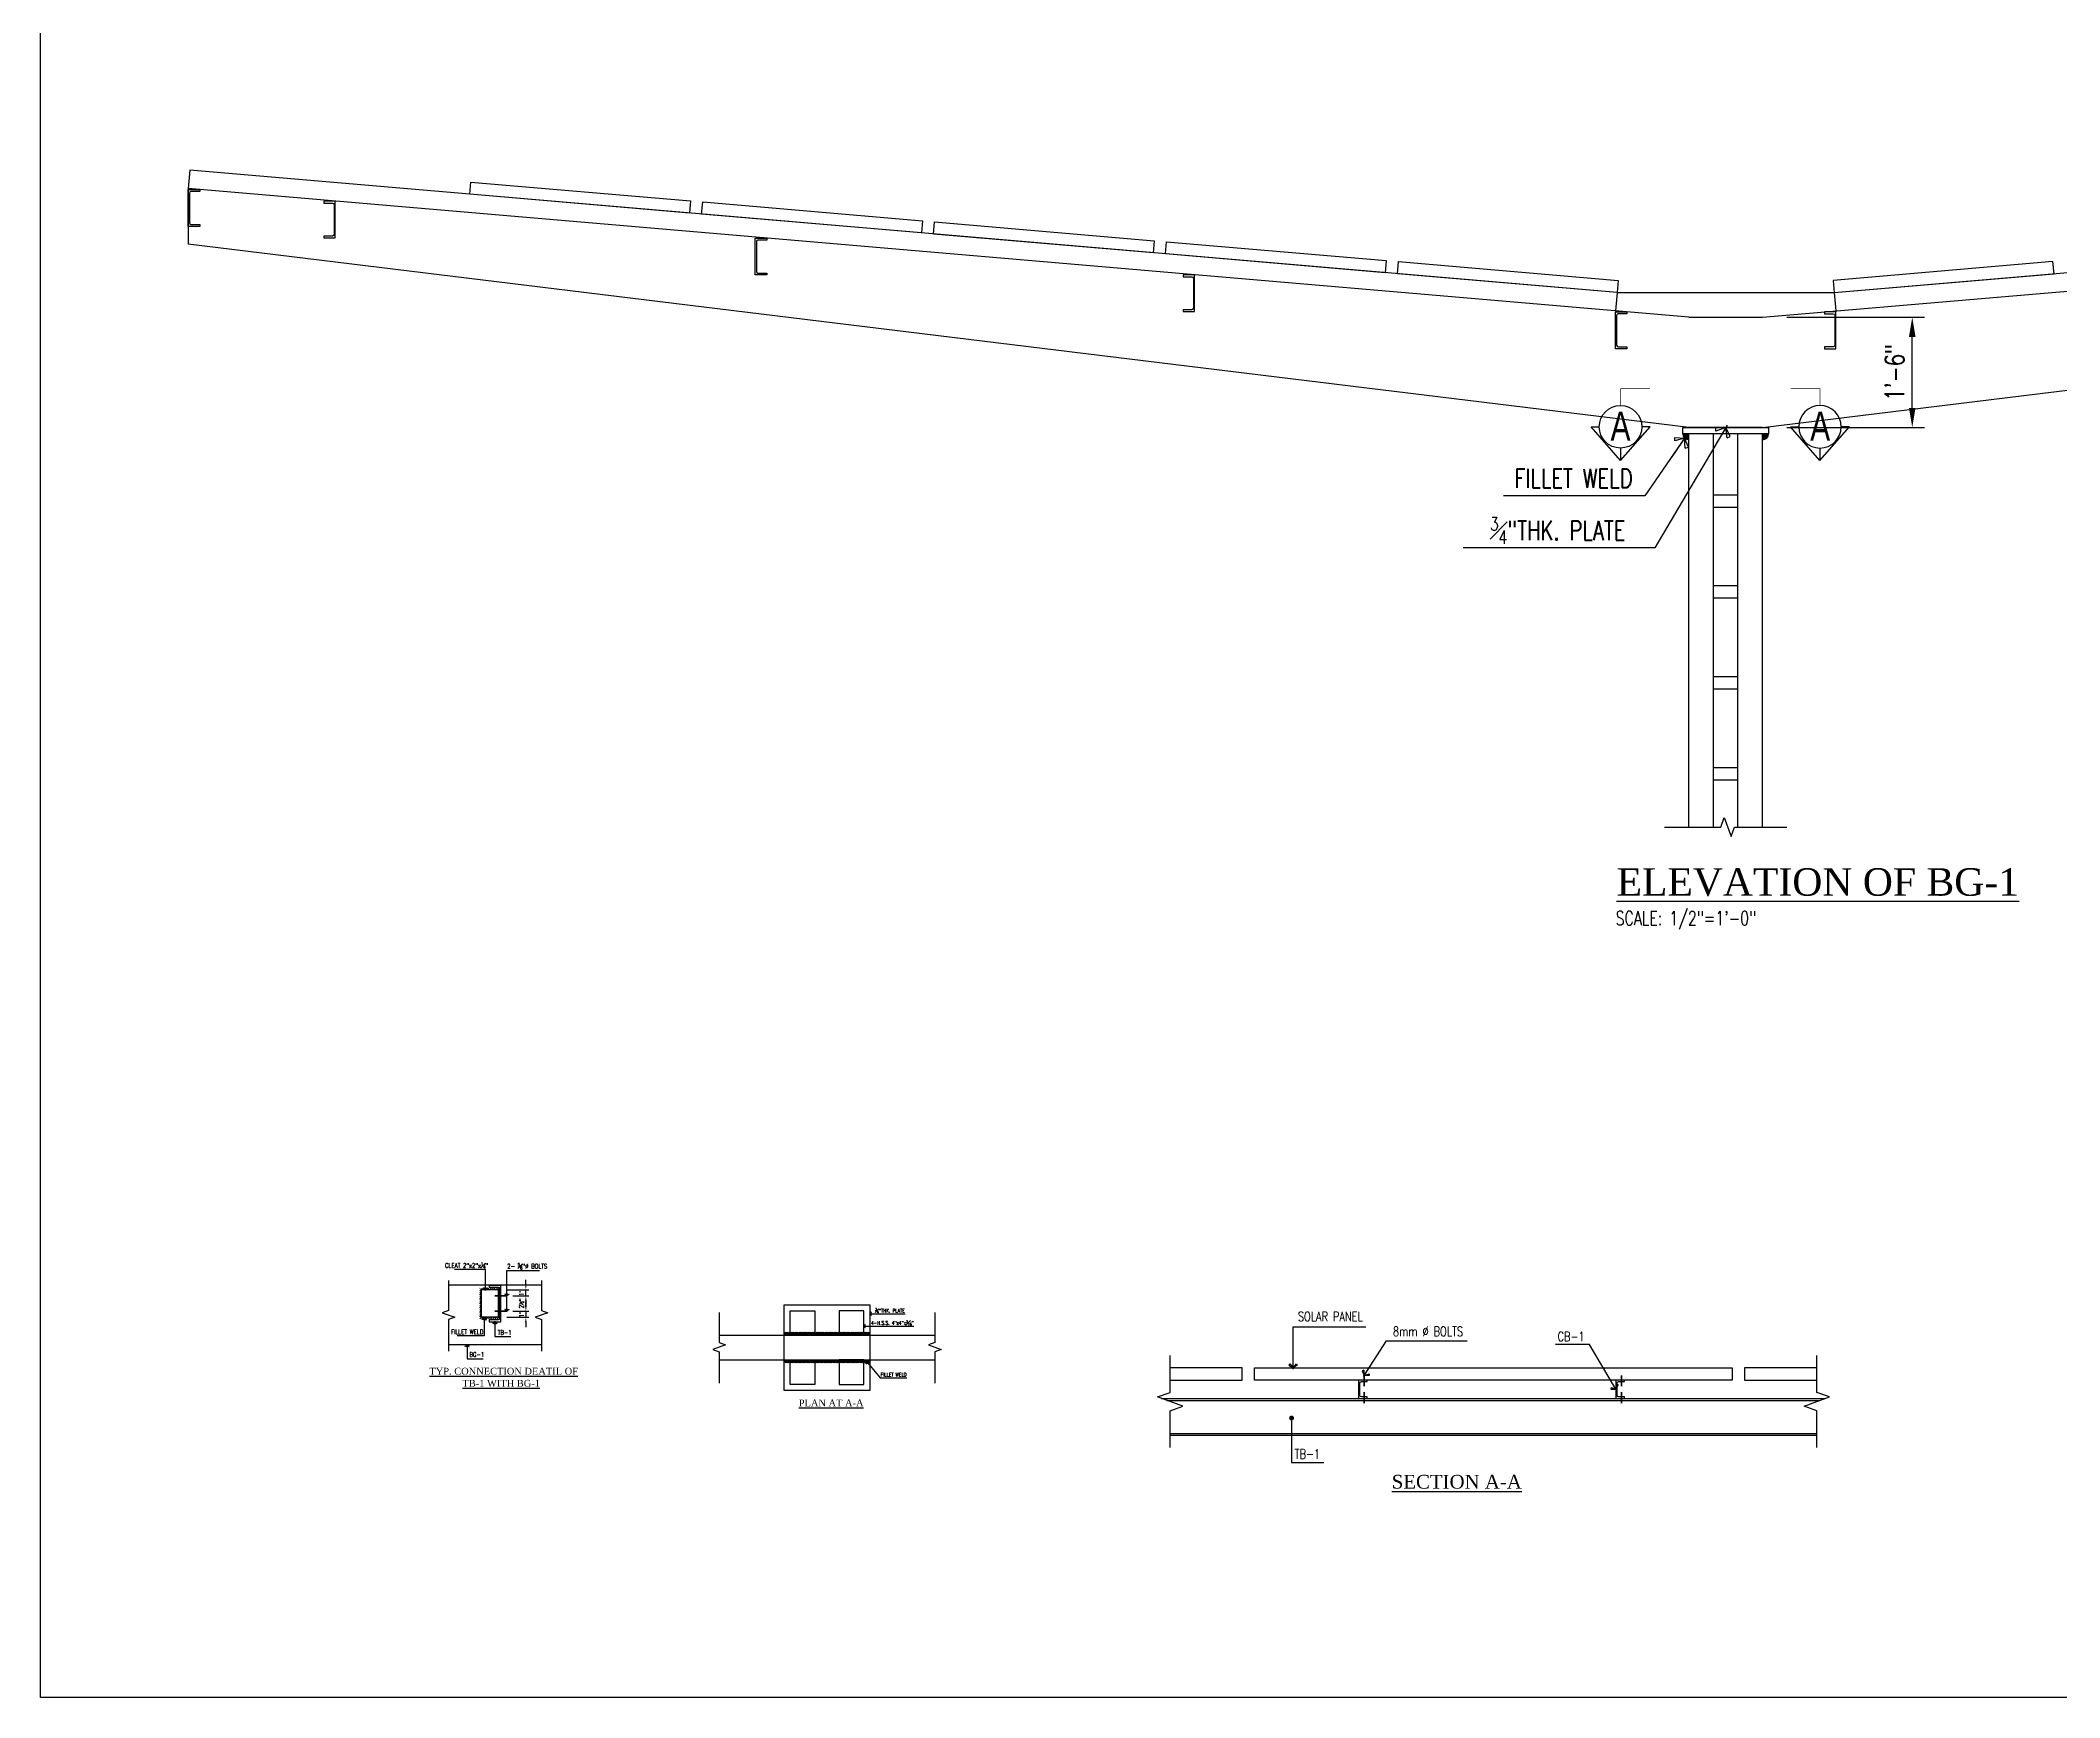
# Model space of a CAD drawing. Header units: inches. Extents: x 1300 to 5626, y -2919 to -1492.
# Drawn here: x 4140.8 to 4470.4, y -2919.2 to -2648.7 of the extents above; entities that cross this region are included whole.
import ezdxf
from ezdxf.enums import TextEntityAlignment as Align

# ---------------------------------------------------------------- set-up
doc = ezdxf.new("R2010")
doc.units = ezdxf.units.IN
doc.header["$LTSCALE"] = 10
doc.header["$MEASUREMENT"] = 0
doc.linetypes.add('GRIDS$0$CENTER', pattern=[2, 1.25, -0.25, 0.25, -0.25])
doc.linetypes.add('HIDDEN', pattern=[9.524999999999995, 6.349999999999998, -3.174999999999998])
for name, color, linetype in [('A-TYP-DIM', 1, 'Continuous'), ('A-TYP-H-TEXT', 2, 'Continuous'), ('A-TYP-SEC-MARK', 5, 'Continuous'), ('BEAM', 2, 'Continuous'), ('dim', 1, 'Continuous'), ('FOOTING', 3, 'Continuous'), ('NEW COL HATCH', 8, 'Continuous'), ('PRO', 2, 'Continuous'), ('S-Column', 4, 'Continuous'), ('SCHEDULE', 15, 'Continuous'), ('SECTION', 3, 'GRIDS$0$CENTER'), ('SOLAR PANAL NO', 40, 'Continuous'), ('SOLAR PANEL SEC', 3, 'Continuous')]:
    doc.layers.add(name, color=color, linetype=linetype)
doc.layers.add('main plan$0$$AUDIT_BAD_LAYER2', color=252, linetype='Continuous', lineweight=15)
doc.styles.add('HADINGS', font='times.ttf')
doc.styles.add('rizwan', font='romans.shx', dxfattribs={"width": 0.75})
doc.styles.add('ROMANS', font='tahoma.ttf')
doc.styles.add('SEC-MARK', font='swisscl.ttf')
doc.dimstyles.new('STYLE-64', dxfattribs={"dimscale": 0, "dimtxt": 0.09375, "dimasz": 0.125, "dimexe": 0.0625, "dimexo": 0.0625, "dimgap": 0.03125, "dimtad": 1, "dimlfac": -1, "dimzin": 3, "dimdsep": 46, "dimlunit": 4, "dimtxsty": 'ROMANS', "dimcen": 0.125, "dimdle": 4, "dimclrd": 1, "dimclre": 1, "dimclrt": 2, "dimadec": 0, "dimazin": 0, "dimtfac": 0.5, "dimtix": 1, "dimtmove": 2, "dimatfit": 3, "dimldrblk": 'ARC', "dimfxl": 0, "dimfrac": 1, "dimtolj": 1, "dimtzin": 3, "dimarcsym": 0})
pattern_1 = [(45, (-2543.174377, 4597.89526), (-0.08838834764831845, 0.08838834764831845), [])]

# ---------------------------------------------------------------- blocks, each defined once
blk = doc.blocks.new('*D363')
at = {"layer": 'A-TYP-DIM', "color": 1, "lineweight": -2, "ltscale": 1.5, "transparency": 16777216}
for p, q in [((4425.926674954719, -2693.92049256461), (4448.377374324323, -2693.92049256461)), ((4446.377374324323, -2708.72049256461), (4446.377374324323, -2697.12049256461)), ((4425.926674954719, -2711.92049256461), (4448.377374324323, -2711.92049256461))]:
    blk.add_line(p, q, dxfattribs=at)
at = {"layer": 'A-TYP-DIM', "color": 1, "ltscale": 1.5, "transparency": 16777216}
for points in [[(4445.844040990989, -2697.12049256461), (4446.910707657657, -2697.12049256461), (4446.377374324323, -2693.92049256461)], [(4445.844040990989, -2708.72049256461), (4446.910707657657, -2708.72049256461), (4446.377374324323, -2711.92049256461)]]:
    blk.add_solid(points, dxfattribs=at)
at = {"layer": 'Defpoints', "color": 0, "ltscale": 1.5, "transparency": 16777216}
for p in [(4421.926674954719, -2693.92049256461), (4446.377374324323, -2693.92049256461), (4421.926674954719, -2711.92049256461)]:
    blk.add_point(p, dxfattribs=at)
at = {"layer": 'A-TYP-DIM', "color": 2, "ltscale": 1.5, "transparency": 16777216, "insert": (4443.517255276702, -2702.920492564611), "char_height": 3.125, "attachment_point": 5, "rotation": 90, "style": 'rizwan'}
blk.add_mtext('\\A1;1\'-6"', dxfattribs=at)
blk = doc.blocks.new('ARC')
at = {"layer": 'dim', "color": 0, "linetype": 'ByBlock', "ltscale": 1.5}
for p, q in [((0.144271140317187, 0), (-1.163447038687991, 0)), ((-0.4159354145804173, -0.3214979113727168), (0, 0))]:
    blk.add_line(p, q, dxfattribs=at)
at = {"layer": 'dim', "color": 0, "ltscale": 1.5}
for p, q in [((-0.4071066967644584, 0.3362428692109347), (-0.2619979075761876, 0.4336988371062774)), ((0, 0), (-0.4071066967644584, 0.3362428692109347)), ((-0.275373367671591, -0.4251675090562231), (0, 0)), ((-0.2619979075761876, 0.4336988371062774), (0, 0)), ((-0.4159354145804173, -0.3214979113727168), (-0.275373367671591, -0.4251675090562231))]:
    blk.add_line(p, q, dxfattribs=at)
blk = doc.blocks.new('*D367')
at = {"layer": 'A-TYP-DIM', "color": 1, "lineweight": -2, "ltscale": 1.5, "transparency": 16777216}
for p, q in [((4217.938682218649, -2853.629407689), (4220.544436025883, -2853.629407689)), ((4220.044436025883, -2854.429407689), (4220.044436025883, -2855.329407689001)), ((4217.938682218649, -2856.129407689001), (4220.544436025883, -2856.129407689001))]:
    blk.add_line(p, q, dxfattribs=at)
at = {"layer": 'A-TYP-DIM', "color": 1, "ltscale": 1.5, "transparency": 16777216}
for points in [[(4219.91110269255, -2854.429407689), (4220.177769359217, -2854.429407689), (4220.044436025883, -2853.629407689)], [(4219.91110269255, -2855.329407689001), (4220.177769359217, -2855.329407689001), (4220.044436025883, -2856.129407689001)]]:
    blk.add_solid(points, dxfattribs=at)
at = {"layer": 'Defpoints', "color": 0, "ltscale": 1.5, "transparency": 16777216}
for p in [(4216.938682218649, -2853.629407689), (4216.938682218649, -2856.129407689001), (4220.044436025883, -2856.129407689001)]:
    blk.add_point(p, dxfattribs=at)
at = {"layer": 'A-TYP-DIM', "color": 2, "ltscale": 1.5, "transparency": 16777216, "insert": (4219.32940626398, -2854.879407689), "char_height": 0.78125, "attachment_point": 5, "rotation": 90, "style": 'rizwan'}
blk.add_mtext('\\A1;2{\\H0.500000x;\\S1#2;}"', dxfattribs=at)
blk = doc.blocks.new('*D368')
at = {"layer": 'A-TYP-DIM', "color": 1, "lineweight": -2, "ltscale": 1.5, "transparency": 16777216}
for p, q in [((4220.044436025883, -2851.829407689), (4220.044436025883, -2851.029407689)), ((4216.945291344466, -2852.629407689), (4220.544436025883, -2852.629407689)), ((4217.938682218649, -2853.629407689), (4220.544436025883, -2853.629407689)), ((4220.044436025883, -2853.629407689), (4220.044436025883, -2852.629407689)), ((4220.044436025883, -2854.429407689), (4220.044436025883, -2855.229407689))]:
    blk.add_line(p, q, dxfattribs=at)
at = {"layer": 'A-TYP-DIM', "color": 1, "ltscale": 1.5, "transparency": 16777216}
for points in [[(4219.91110269255, -2851.829407689), (4220.177769359217, -2851.829407689), (4220.044436025883, -2852.629407689)], [(4219.91110269255, -2854.429407689), (4220.177769359217, -2854.429407689), (4220.044436025883, -2853.629407689)]]:
    blk.add_solid(points, dxfattribs=at)
at = {"layer": 'Defpoints', "color": 0, "ltscale": 1.5, "transparency": 16777216}
for p in [(4215.945291344466, -2852.629407689), (4216.938682218649, -2853.629407689), (4220.044436025883, -2852.629407689)]:
    blk.add_point(p, dxfattribs=at)
at = {"layer": 'A-TYP-DIM', "color": 2, "ltscale": 1.5, "transparency": 16777216, "insert": (4219.32940626398, -2853.129407688999), "char_height": 0.78125, "attachment_point": 5, "rotation": 90, "style": 'rizwan'}
blk.add_mtext('\\A1;1"', dxfattribs=at)
blk = doc.blocks.new('*D369')
at = {"layer": 'A-TYP-DIM', "color": 1, "lineweight": -2, "ltscale": 1.5, "transparency": 16777216}
for p, q in [((4220.044436025883, -2855.329407689002), (4220.044436025883, -2854.529407689002)), ((4216.945291344466, -2857.129407689002), (4220.544436025883, -2857.129407689002)), ((4217.938682218649, -2856.129407689002), (4220.544436025883, -2856.129407689002)), ((4220.044436025883, -2856.129407689002), (4220.044436025883, -2857.129407689002)), ((4220.044436025883, -2857.929407689002), (4220.044436025883, -2858.729407689002))]:
    blk.add_line(p, q, dxfattribs=at)
at = {"layer": 'A-TYP-DIM', "color": 1, "ltscale": 1.5, "transparency": 16777216}
for points in [[(4219.91110269255, -2855.329407689002), (4220.177769359217, -2855.329407689002), (4220.044436025883, -2856.129407689002)], [(4219.91110269255, -2857.929407689002), (4220.177769359217, -2857.929407689002), (4220.044436025883, -2857.129407689002)]]:
    blk.add_solid(points, dxfattribs=at)
at = {"layer": 'Defpoints', "color": 0, "ltscale": 1.5, "transparency": 16777216}
for p in [(4215.945291344466, -2857.129407689002), (4216.938682218649, -2856.129407689002), (4220.044436025883, -2857.129407689002)]:
    blk.add_point(p, dxfattribs=at)
at = {"layer": 'A-TYP-DIM', "color": 2, "ltscale": 1.5, "transparency": 16777216, "insert": (4219.32940626398, -2856.629407689001), "char_height": 0.78125, "attachment_point": 5, "rotation": 90, "style": 'rizwan'}
blk.add_mtext('\\A1;1"', dxfattribs=at)
blk = doc.blocks.new('SEC-MARK')
at = {"layer": 'A-TYP-SEC-MARK', "color": 2, "linetype": 'Continuous'}
for p, q in [((-5.684341886080801e-14, 0.488062407545641), (-0.2009765618657298, 0.2589608457687405)), ((-5.684341886080801e-14, 0.488062407545641), (0.2009765618656729, 0.2589608457687405)), ((-5.684341886080801e-14, 0.4036874078119297), (-5.684341886080801e-14, 0.488062407545641)), ((-0.2009765618657298, 0.2589608457687405), (-0.1447265620432177, 0.2589608457687405)), ((0.2009765618656729, 0.2589608457687405), (0.1447265620431608, 0.2589608457687405))]:
    blk.add_line(p, q, dxfattribs=at)
at = {"layer": 'A-TYP-SEC-MARK', "color": 2, "linetype": 'Continuous', "const_width": 0.004999999999999999}
blk.add_lwpolyline([(0, 0.1142342837255228), (0, 0), (-0.200236326519132, 0)], dxfattribs=at)
at = {"layer": 'A-TYP-SEC-MARK', "color": 2, "linetype": 'Continuous'}
blk.add_circle((-5.684341886080801e-14, 0.2589608457687405), 0.1447265620432106, dxfattribs=at)
at = {"layer": 'A-TYP-SEC-MARK', "color": 2, "linetype": 'Continuous', "style": 'SEC-MARK'}
blk.add_attdef('A', text='', height=0.19921875, dxfattribs=at).set_placement((0.001300966574717677, 0.2578738502053), align=Align.MIDDLE_CENTER)

msp = doc.modelspace()

# ---------------------------------------------------------------- hatches: boundary and pattern name
at = {"layer": 'NEW COL HATCH'}
h = msp.add_hatch(dxfattribs=at)
h.set_pattern_fill('ANSI31', color=1)
h.set_pattern_definition(pattern_1)
h.paths.add_polyline_path([(4409.926674954716, -2712.920492564609), (4408.926674954716, -2712.920492564609, 0.4142135623730992), (4409.926674954716, -2713.920492564609)])
h = msp.add_hatch(dxfattribs=at)
h.set_pattern_fill('ANSI31', color=1)
h.set_pattern_definition(pattern_1)
h.paths.add_polyline_path([(4421.926674954718, -2712.920492564609), (4422.926674954718, -2712.920492564609, -0.4142135623730992), (4421.926674954718, -2713.920492564609)])
h = msp.add_hatch(dxfattribs=at)
h.set_pattern_fill('ANSI31', color=1, scale=2)
h.set_pattern_definition([(45, (-2536.099920929672, 4580.312488724464), (-0.1767766952966369, 0.1767766952966369), [])])
h.paths.add_polyline_path([(4215.757791344466, -2852.379407689), (4212.507791344466, -2852.379407689001), (4212.507791344466, -2857.379407689001), (4215.757791344466, -2857.379407689001), (4215.757791344466, -2857.129407689001), (4212.757791344466, -2857.129407689001), (4212.757791344466, -2852.629407689001), (4215.757791344466, -2852.629407689)])
h = msp.add_hatch(dxfattribs=at)
h.set_pattern_fill('ANSI31', color=1)
h.set_pattern_definition(pattern_1)
h.paths.add_polyline_path([(4263.217187697605, -2860.074054397583), (4262.217187697605, -2860.074054397583), (4262.217187697605, -2859.574054397583), (4263.217187697605, -2859.574054397583)])
h.paths.add_polyline_path([(4267.217187697605, -2860.074054397583), (4263.217187697605, -2860.074054397583), (4263.217187697605, -2859.574054397583), (4267.217187697605, -2859.574054397583)])
h.paths.add_polyline_path([(4271.217187697605, -2860.074054397583), (4267.217187697605, -2860.074054397583), (4267.217187697605, -2859.574054397583), (4271.217187697605, -2859.574054397583)])
h.paths.add_polyline_path([(4275.217187697605, -2860.074054397583), (4271.217187697605, -2860.074054397583), (4271.217187697605, -2859.574054397583), (4275.217187697605, -2859.574054397583)])
h.paths.add_polyline_path([(4276.217187697605, -2860.074054397583), (4275.217187697605, -2860.074054397583), (4275.217187697605, -2859.574054397583), (4276.217187697605, -2859.574054397583)])
h = msp.add_hatch(dxfattribs=at)
h.set_pattern_fill('ANSI31', color=1)
h.set_pattern_definition(pattern_1)
h.paths.add_polyline_path([(4263.217187697605, -2864.074054397583), (4262.217187697605, -2864.074054397583), (4262.217187697605, -2864.574054397583), (4263.217187697605, -2864.574054397583)])
h.paths.add_polyline_path([(4267.217187697605, -2864.074054397583), (4263.217187697605, -2864.074054397583), (4263.217187697605, -2864.574054397583), (4267.217187697605, -2864.574054397583)])
h.paths.add_polyline_path([(4271.217187697605, -2864.074054397583), (4267.217187697605, -2864.074054397583), (4267.217187697605, -2864.574054397583), (4271.217187697605, -2864.574054397583)])
h.paths.add_polyline_path([(4275.217187697605, -2864.074054397583), (4271.217187697605, -2864.074054397583), (4271.217187697605, -2864.574054397583), (4275.217187697605, -2864.574054397583)])
h.paths.add_polyline_path([(4276.217187697605, -2864.074054397583), (4275.217187697605, -2864.074054397583), (4275.217187697605, -2864.574054397583), (4276.217187697605, -2864.574054397583)])

# ---------------------------------------------------------------- linework, layer by layer
at = {"layer": 'BEAM', "ltscale": 3}
for p, q in [((4165.182878380034, -2669.9314526176), (4164.926674955994, -2672.920492564725)), ((4398.196173555965, -2689.904020775531), (4165.182878380034, -2669.9314526176)), ((4433.657176353468, -2689.904020775531), (4666.6704715294, -2669.9314526176)), ((4398.196173555963, -2689.904020775543), (4397.939970131925, -2692.893060722655)), ((4398.196173555963, -2689.904020775543), (4433.657176353469, -2689.904020775531)), ((4433.65717635347, -2689.904020775543), (4433.913379777508, -2692.893060722655))]:
    msp.add_line(p, q, dxfattribs=at)
at = {"layer": 'BEAM', "color": 6, "ltscale": 3}
for p, q in [((4409.926674954717, -2693.92049256461), (4164.926674955994, -2672.920492564725)), ((4164.926674955994, -2672.920492564725), (4164.926674955994, -2681.994906277202)), ((4421.926674954717, -2693.920492564609), (4666.92667495344, -2672.920492564725)), ((4409.926674954717, -2711.920492564609), (4164.926674955994, -2681.994906277202)), ((4421.926674954717, -2711.920492564609), (4666.92667495344, -2681.994906277202)), ((4409.926674954717, -2693.92049256461), (4421.926674954717, -2693.920492564609))]:
    msp.add_line(p, q, dxfattribs=at)
at = {"layer": 'BEAM', "ltscale": 3}
msp.add_lwpolyline([(4408.926674954716, -2711.920492564609), (4422.926674954717, -2711.920492564609), (4422.926674954717, -2712.920492564609), (4408.926674954716, -2712.920492564609)], close=True, dxfattribs=at)
at = {"layer": 'BEAM', "color": 6, "ltscale": 3}
msp.add_lwpolyline([(4421.926674954721, -2711.920492564609), (4409.926674954717, -2711.920492564609)], dxfattribs=at)
at = {"layer": 'BEAM', "color": 4, "ltscale": 3}
for points in [[(4262.217187697605, -2855.074054397583), (4276.217187697605, -2855.074054397583), (4276.217187697605, -2869.074054397583), (4262.217187697605, -2869.074054397583)], [(4417.003956532615, -2867.384692011944), (4339.003956532615, -2867.384692011944), (4339.003956532615, -2865.384692011944), (4417.003956532615, -2865.384692011944)]]:
    msp.add_lwpolyline(points, close=True, dxfattribs=at)
at = {"layer": 'BEAM', "color": 6, "linetype": 'HIDDEN', "ltscale": 3}
for points in [[(4263.217187697605, -2856.074054397583), (4267.217187697605, -2856.074054397583), (4267.217187697605, -2860.074054397583), (4263.217187697605, -2860.074054397583)], [(4275.217187697605, -2856.074054397583), (4271.217187697605, -2856.074054397583), (4271.217187697605, -2860.074054397583), (4275.217187697605, -2860.074054397583)], [(4263.217187697605, -2864.074054397583), (4267.217187697605, -2864.074054397583), (4267.217187697605, -2868.074054397583), (4263.217187697605, -2868.074054397583)], [(4275.217187697605, -2864.074054397583), (4271.217187697605, -2864.074054397583), (4271.217187697605, -2868.074054397583), (4275.217187697605, -2868.074054397583)]]:
    msp.add_lwpolyline(points, close=True, dxfattribs=at)
at = {"layer": 'BEAM', "color": 4, "ltscale": 3}
for points in [[(4325.217082455833, -2867.384692011944), (4337.003956532615, -2867.384692011944), (4337.003956532615, -2865.384692011944), (4325.217082455833, -2865.384692011944)], [(4430.790830609397, -2865.384692011944), (4419.003956532615, -2865.384692011944), (4419.003956532615, -2867.384692011944), (4430.790830609397, -2867.384692011944)]]:
    msp.add_lwpolyline(points, dxfattribs=at)
at = {"layer": 'FOOTING'}
for p, q in [((4409.926674954717, -2777.133774542421), (4409.926674954716, -2712.920492564609)), ((4413.926674954717, -2777.133774542421), (4413.926674954716, -2712.920492564609)), ((4417.926674954717, -2777.133774542421), (4417.926674954717, -2712.920492564609)), ((4421.926674954717, -2777.133774542421), (4421.926674954716, -2712.920492564609)), ((4323.843343746104, -2870.384692011944), (4432.164569319127, -2870.384692011944)), ((4324.701930439683, -2870.697192011944), (4431.305982625548, -2870.697192011944)), ((4325.217082455833, -2876.072192011943), (4430.790830609396, -2876.072192011943)), ((4325.217082455833, -2876.384692011944), (4430.790830609396, -2876.384692011944))]:
    msp.add_line(p, q, dxfattribs=at)
at = {"layer": 'main plan$0$$AUDIT_BAD_LAYER2', "color": 1, "const_width": 0.25}
for points in [[(4214.936030166383, -2853.629407689), (4216.938682218649, -2853.629407689)], [(4214.936030166383, -2856.129407689001), (4216.938682218649, -2856.129407689001)]]:
    msp.add_lwpolyline(points, dxfattribs=at)
at = {"layer": 'NEW COL HATCH'}
for p, q in [((4212.757791344466, -2852.629407689), (4212.757791344466, -2857.129407689001)), ((4215.757791344466, -2852.629407689), (4212.757791344466, -2852.629407689)), ((4214.070291344466, -2851.879407689001), (4215.945291344466, -2851.879407689001)), ((4215.507791344466, -2852.629407689), (4215.507791344467, -2857.129407689001)), ((4215.757791344466, -2857.129407689001), (4212.757791344466, -2857.129407689001))]:
    msp.add_line(p, q, dxfattribs=at)
at = {"layer": 'NEW COL HATCH', "const_width": 0.25}
for points in [[(4356.910206532615, -2868.378279479712), (4356.910206532615, -2866.608773246965)], [(4398.910206532615, -2868.378279479712), (4398.910206532615, -2866.608773246965)], [(4356.910206532615, -2869.322545609847), (4356.910206532615, -2871.160610776923)], [(4398.910206532615, -2869.322545609847), (4398.910206532615, -2871.160610776923)]]:
    msp.add_lwpolyline(points, dxfattribs=at)
at = {"layer": 'NEW COL HATCH', "color": 1}
for centre, start, end in [((4409.926674954716, -2712.920492564609), 180, 270), ((4421.926674954718, -2712.920492564609), 270, 7.016709298534877e-15)]:
    msp.add_arc(centre, 1, start, end, dxfattribs=at)
at = {"layer": 'PRO'}
for p, q in [((4413.926674954717, -2722.887049554116), (4417.926674954717, -2722.887049554116)), ((4413.926674954717, -2724.887049554116), (4417.926674954717, -2724.887049554116)), ((4413.926674954717, -2737.721036809784), (4417.926674954717, -2737.721036809784)), ((4413.926674954717, -2739.721036809784), (4417.926674954717, -2739.721036809784)), ((4413.926674954717, -2752.555024065452), (4417.926674954717, -2752.555024065452)), ((4413.926674954717, -2754.555024065452), (4417.926674954717, -2754.555024065452)), ((4413.926674954717, -2767.38901132112), (4417.926674954717, -2767.38901132112)), ((4413.926674954717, -2769.38901132112), (4417.926674954717, -2769.38901132112))]:
    msp.add_line(p, q, dxfattribs=at)
at = {"layer": 'S-Column', "ltscale": 0.5}
for p, q in [((4222.613322327492, -2851.879407689001), (4207.402260361438, -2851.879407689001)), ((4222.613322327492, -2861.634890900406), (4207.402260361438, -2861.634890900406))]:
    msp.add_line(p, q, dxfattribs=at)
for points in [[(4166.801674955994, -2679.08120685044), (4164.926674955994, -2679.08120685044), (4164.926674955994, -2673.08120685044), (4166.801674955994, -2673.08120685044), (4166.801674955994, -2673.39370685044), (4165.364174955994, -2673.39370685044, 0.414213562373095), (4165.114174955994, -2673.64370685044), (4165.114174955994, -2678.51870685044, 0.414213562373095), (4165.364174955994, -2678.76870685044), (4166.801674955994, -2678.76870685044), (4166.801674955994, -2679.08120685044)], [(4187.051674955994, -2680.977635421867), (4188.926674955994, -2680.977635421867), (4188.926674955994, -2674.977635421867), (4187.051674955994, -2674.977635421867), (4187.051674955994, -2675.290135421867), (4188.489174955994, -2675.290135421867, -0.414213562373095), (4188.739174955994, -2675.540135421867), (4188.739174955994, -2680.415135421867, -0.414213562373095), (4188.489174955994, -2680.665135421867), (4187.051674955994, -2680.665135421867), (4187.051674955994, -2680.977635421867)], [(4259.381339974938, -2687.016606709204), (4257.506339974938, -2687.016606709204), (4257.506339974938, -2681.016606709204), (4259.381339974938, -2681.016606709204), (4259.381339974938, -2681.329106709204), (4257.943839974938, -2681.329106709204, 0.414213562373095), (4257.693839974938, -2681.579106709204), (4257.693839974938, -2686.454106709204, 0.414213562373095), (4257.943839974938, -2686.704106709204), (4259.381339974938, -2686.704106709204), (4259.381339974938, -2687.016606709204)], [(4327.341507465454, -2693.002478208389), (4329.216507465454, -2693.002478208389), (4329.216507465455, -2687.002478208389), (4327.341507465455, -2687.002478208389), (4327.341507465455, -2687.314978208389), (4328.779007465455, -2687.314978208389, -0.414213562373095), (4329.029007465455, -2687.564978208389), (4329.029007465454, -2692.439978208389, -0.414213562373095), (4328.779007465454, -2692.689978208389), (4327.341507465454, -2692.689978208389), (4327.341507465454, -2693.002478208389)], [(4399.801674953644, -2699.048171135946), (4397.926674953644, -2699.048171135946), (4397.926674953644, -2693.048171135946), (4399.801674953644, -2693.048171135946), (4399.801674953644, -2693.360671135946), (4398.364174953644, -2693.360671135946, 0.414213562373095), (4398.114174953644, -2693.610671135946), (4398.114174953644, -2698.485671135946, 0.414213562373095), (4398.364174953644, -2698.735671135946), (4399.801674953644, -2698.735671135946), (4399.801674953644, -2699.048171135946)], [(4432.05167495579, -2699.048171135946), (4433.92667495579, -2699.048171135946), (4433.92667495579, -2693.048171135946), (4432.05167495579, -2693.048171135946), (4432.05167495579, -2693.360671135946), (4433.48917495579, -2693.360671135946, -0.414213562373095), (4433.73917495579, -2693.610671135946), (4433.73917495579, -2698.485671135946, -0.414213562373095), (4433.48917495579, -2698.735671135946), (4432.05167495579, -2698.735671135946), (4432.05167495579, -2699.048171135946)], [(4214.070291344466, -2857.879407689001), (4215.945291344466, -2857.879407689001), (4215.945291344466, -2851.879407689001), (4214.070291344466, -2851.879407689001), (4214.070291344466, -2852.191907689001), (4215.507791344466, -2852.191907689001, -0.414213562373095), (4215.757791344466, -2852.441907689001), (4215.757791344466, -2857.316907689001, -0.414213562373095), (4215.507791344466, -2857.566907689001), (4214.070291344466, -2857.566907689001), (4214.070291344466, -2857.879407689001)], [(4357.378956532615, -2867.384692011944), (4356.003956532615, -2867.384692011944), (4356.003956532615, -2870.384692011944), (4357.378956532615, -2870.384692011944), (4357.378956532615, -2870.134692011944), (4356.441456532615, -2870.134692011944, -0.414213562373095), (4356.191456532615, -2869.884692011944), (4356.191456532615, -2867.884692011944, -0.414213562373095), (4356.441456532615, -2867.634692011944), (4357.378956532615, -2867.634692011944), (4357.378956532615, -2867.384692011944)], [(4399.378956532615, -2867.384692011944), (4398.003956532615, -2867.384692011944), (4398.003956532615, -2870.384692011944), (4399.378956532615, -2870.384692011944), (4399.378956532615, -2870.134692011944), (4398.441456532615, -2870.134692011944, -0.414213562373095), (4398.191456532615, -2869.884692011944), (4398.191456532615, -2867.884692011944, -0.414213562373095), (4398.441456532615, -2867.634692011944), (4399.378956532615, -2867.634692011944), (4399.378956532615, -2867.384692011944)]]:
    msp.add_lwpolyline(points, format="xyb", dxfattribs=at)
at = {"layer": 'SCHEDULE', "color": 1, "linetype": 'Continuous'}
for points in [[(4405.926674954622, -2777.133774542421), (4415.129867492949, -2777.133774542421), (4415.692367492949, -2775.588318493978), (4416.817367492949, -2778.679230590864), (4417.379867492949, -2777.133774542421), (4425.926674954622, -2777.133774542421)], [(4207.402260361439, -2851.10483973394), (4207.402260361439, -2856.007149294704), (4206.371956329144, -2856.382149294704), (4208.432564393735, -2857.132149294704), (4207.402260361439, -2857.507149294704), (4207.402260361439, -2862.634550821621)], [(4222.613322327492, -2851.10483973394), (4222.613322327492, -2856.007149294704), (4223.643626359787, -2856.382149294704), (4221.583018295197, -2857.132149294704), (4222.613322327492, -2857.507149294704), (4222.613322327492, -2862.634550821621)], [(4251.6118473546, -2856.341447974834), (4251.6118473546, -2861.243757535597), (4252.642151386895, -2861.618757535597), (4250.581543322305, -2862.368757535597), (4251.6118473546, -2862.743757535597), (4251.6118473546, -2867.871159062515)], [(4286.82252804061, -2856.341447974834), (4286.82252804061, -2861.243757535597), (4285.792224008315, -2861.618757535597), (4287.852832072906, -2862.368757535597), (4286.82252804061, -2862.743757535597), (4286.82252804061, -2867.871159062515)], [(4325.217082455833, -2878.384692011944), (4325.217082455833, -2872.384692011944), (4327.277690520425, -2871.634692011945), (4323.156474391244, -2870.134692011945), (4325.217082455833, -2869.384692011944), (4325.217082455833, -2863.384692011944)], [(4430.790830609397, -2878.384692011944), (4430.790830609397, -2872.384692011944), (4428.730222544806, -2871.634692011945), (4432.851438673986, -2870.134692011945), (4430.790830609397, -2869.384692011944), (4430.790830609397, -2863.384692011944)]]:
    msp.add_lwpolyline(points, dxfattribs=at)
at = {"layer": 'SECTION', "color": 2, "linetype": 'Continuous'}
for p, q in [((4251.6118473546, -2860.074054397583), (4286.82252804061, -2860.074054397583)), ((4251.6118473546, -2864.074054397583), (4286.82252804061, -2864.074054397583))]:
    msp.add_line(p, q, dxfattribs=at)
at = {"layer": 'SOLAR PANAL NO'}
msp.add_lwpolyline([(4140.791727867384, -2378.267690767233), (4678.422228094946, -2378.267690767233), (4678.422228094946, -2919.200994089988), (4140.791727867384, -2919.200994089988)], close=True, dxfattribs=at)
at = {"layer": 'SOLAR PANEL SEC'}
for points in [[(4211.053181818124, -2671.863192912296), (4246.921661183627, -2674.937634000769), (4246.751482901618, -2676.923047290882), (4210.883003536115, -2673.848606202409)], [(4248.914354481711, -2675.108436283462), (4284.782833847214, -2678.182877371935), (4284.612655565204, -2680.168290662048), (4248.744176199702, -2677.093849573575)], [(4286.775527145299, -2678.353679654628), (4322.6440065108, -2681.4281207431), (4322.473828228791, -2683.413534033214), (4286.605348863288, -2680.339092944741)], [(4324.636699808885, -2681.598923025794), (4360.505179174386, -2684.673364114266), (4360.335000892377, -2686.65877740438), (4324.466521526874, -2683.584336315907)], [(4362.497872472471, -2684.844166396957), (4398.366351837973, -2687.91860748543), (4398.196173555963, -2689.904020775543), (4362.327694190461, -2686.82957968707)], [(4469.355477436962, -2684.844166396957), (4433.486998071461, -2687.91860748543), (4433.65717635347, -2689.904020775543), (4469.525655718972, -2686.82957968707)]]:
    msp.add_lwpolyline(points, close=True, dxfattribs=at)

# ---------------------------------------------------------------- block references
at = {"layer": 'A-TYP-SEC-MARK'}
ref = msp.add_blockref('SEC-MARK', (4398.758117173556, -2705.574745263581), dxfattribs=dict(at, xscale=24.00000049272554, yscale=24.00000049272554, zscale=24.00000049272554, rotation=180))
ref.add_attrib('A', 'A', dxfattribs={"color": 2, "height": 4.781250098160166, "style": 'SEC-MARK'}).set_placement((4398.758117173558, -2711.691654393039), align=Align.MIDDLE_CENTER)
ref = msp.add_blockref('SEC-MARK', (4431.317923552831, -2705.574745263581), dxfattribs=dict(at, xscale=-24.00000049272554, yscale=24.00000049272554, zscale=24.00000049272554, rotation=180))
ref.add_attrib('A', 'A', dxfattribs={"color": 2, "height": 4.781250098160166, "style": 'SEC-MARK'}).set_placement((4431.349146751267, -2711.691654393039), align=Align.MIDDLE_CENTER)

# ---------------------------------------------------------------- texts
at = {"layer": 'A-TYP-DIM', "color": 2, "ltscale": 1.5, "attachment_point": 5, "style": 'rizwan'}
for s, insert, char_height in [('\\A1;FILLET WELD', (4391.075140662008, -2720.206270216924), 3.125), ('\\A1;{\\H0.7x;\\S3#4;}"THK. PLATE', (4388.502267432345, -2728.713815127028), 3.125), ('\\A1;CLEAT 2"x2"x{\\H0.7x;\\S1#4;}"', (4210.38586139308, -2848.675943300175), 0.732421875), ('\\A1;2- {\\H0.7x;\\S5#8;}"%%C BOLTS', (4220.282429397768, -2848.798231288883), 0.732421875), ('\\A1;4-H.S.S. 4"x4"x{\\H0.7x;\\S3#16;}"', (4279.884164409798, -2858.045902806849), 0.5859375), ('\\A1;{\\H0.7x;\\S3#4;}"THK. PLATE', (4279.482576324342, -2856.054229958601), 0.5859375), ('\\A1;SOLAR PANEL', (4351.375700600729, -2857.003955715043), 1.5625), ('\\A1;FILLET WELD', (4210.470275721162, -2859.506864192726), 0.732421875), ('\\A1;TB-1', (4216.588351561446, -2859.612793873746), 0.732421875), ('\\A1;8mm %%C BOLTS', (4367.32954646281, -2859.435353363526), 1.5625), ('\\A1;CB-1', (4390.680490934326, -2860.262686493561), 1.5625), ('\\A1;BG-1', (4212.042266789683, -2863.210965296939), 0.732421875), ('\\A1;FILLET WELD', (4280.095569117932, -2866.501917181486), 0.5859375), ('\\A1;TB-1', (4347.623652751568, -2879.438724236023), 1.5625)]:
    msp.add_mtext(s, dxfattribs=dict(at, insert=insert, char_height=char_height))
at = {"layer": 'A-TYP-H-TEXT', "color": 3, "style": 'HADINGS'}
for s, height, p in [('%%UELEVATION OF BG-1', 4.499999991861941, (4398.112000896456, -2788.333352370232)), ('%%UTYP. CONNECTION DEATIL OF', 1.125, (4204.294505972229, -2866.492513638891, -194.9999999999992)), ('%%UTB-1 WITH BG-1', 1.125, (4209.697520468769, -2868.467338664525, -194.9999999999992)), ('%%UPLAN AT A-A', 1.125, (4264.600375071713, -2871.677895250563, -194.9999999999992)), ('%%USECTION A-A', 2.24999999593097, (4361.401820090595, -2885.096708001242))]:
    msp.add_text(s, height=height, dxfattribs=at).set_placement(p)
at = {"layer": 'A-TYP-H-TEXT', "style": 'rizwan', "width": 0.75}
msp.add_text('SCALE: 1/2"=1\'-0"', height=2.24999999593097, dxfattribs=at).set_placement((4397.964438927771, -2793.107349675273))

# ---------------------------------------------------------------- dimensions: what is measured, and where the dimension line sits
at = {"layer": 'A-TYP-DIM', "ltscale": 1.5}
for base, p1, p2, angle, override, picture, middle in [((4446.377374324323, -2693.92049256461), (4421.926674954717, -2711.920492564609), (4421.926674954717, -2693.920492564609), 90, {"dimscale": 32, "dimtxt": 0.09765625, "dimasz": 0.1, "dimexo": 0.125, "dimtxsty": 'rizwan', "dimtmove": 0, "dimatfit": 2}, '*D363', (4443.517255276702, -2702.920492564611)), ((4220.044436025883, -2852.629407689), (4216.938682218649, -2853.629407689), (4215.945291344466, -2852.629407689), 270, {"dimscale": 8, "dimtxt": 0.09765625, "dimasz": 0.1, "dimexo": 0.125, "dimdec": 3, "dimtxsty": 'rizwan', "dimtmove": 0, "dimatfit": 2}, '*D368', (4219.32940626398, -2853.129407688999)), ((4220.044436025883, -2857.129407689002), (4216.938682218649, -2856.129407689002), (4215.945291344466, -2857.129407689002), 90, {"dimscale": 8, "dimtxt": 0.09765625, "dimasz": 0.1, "dimexo": 0.125, "dimdec": 3, "dimtxsty": 'rizwan', "dimtmove": 0, "dimatfit": 2}, '*D369', (4219.32940626398, -2856.629407689001)), ((4220.044436025883, -2856.129407689001), (4216.938682218649, -2853.629407689), (4216.938682218649, -2856.129407689001), 90, {"dimscale": 8, "dimtxt": 0.09765625, "dimasz": 0.1, "dimexo": 0.125, "dimdec": 3, "dimtxsty": 'rizwan', "dimtmove": 0, "dimatfit": 2}, '*D367', (4219.32940626398, -2854.879407689))]:
    dim = msp.add_linear_dim(base=base, p1=p1, p2=p2, angle=angle, dimstyle='STYLE-64', override=override, dxfattribs=at)
    dim.commit()
    dim.dimension.update_dxf_attribs({"geometry": picture, "text_midpoint": middle})

# ---------------------------------------------------------------- leaders
for points, override in [([(4415.926674954717, -2711.920492564609), (4404.363017734634, -2731.573934174647), (4373.046186270053, -2731.573934174647)], {"dimscale": 32, "dimtxt": 0.09765625, "dimasz": 0.1, "dimexo": 0.125, "dimtxsty": 'rizwan', "dimtmove": 0, "dimatfit": 2}), ([(4409.219568173529, -2713.627599345796), (4402.721732020988, -2723.066389264543), (4379.654634125122, -2723.066389264543)], {"dimscale": 32, "dimtxt": 0.09765625, "dimasz": 0.1, "dimexo": 0.125, "dimtxsty": 'rizwan', "dimtmove": 0, "dimatfit": 2}), ([(4213.478653663179, -2852.629407689), (4213.478653663179, -2849.34628370196), (4208.412689220298, -2849.34628370196)], {"dimscale": 8, "dimtxt": 0.09765625, "dimasz": 0.1, "dimexo": 0.125, "dimdec": 3, "dimtxsty": 'rizwan', "dimtmove": 0, "dimatfit": 2}), ([(4216.938682218649, -2856.129407689001), (4216.938682218649, -2849.468571690668), (4222.271441888904, -2849.468571690668)], {"dimscale": 8, "dimtxt": 0.09765625, "dimasz": 0.1, "dimexo": 0.125, "dimdec": 3, "dimtxsty": 'rizwan', "dimtmove": 0, "dimatfit": 2}), ([(4216.938682218649, -2853.629407689), (4216.938682218649, -2849.468571690668), (4222.271441888904, -2849.468571690668)], {"dimscale": 8, "dimtxt": 0.09765625, "dimasz": 0.1, "dimexo": 0.125, "dimdec": 3, "dimtxsty": 'rizwan', "dimtmove": 0, "dimatfit": 2}), ([(4213.254271000339, -2857.241589407502), (4213.254271000339, -2860.177204594511), (4208.853924151869, -2860.177204594511)], {"dimscale": 8, "dimtxt": 0.09765625, "dimasz": 0.1, "dimexo": 0.125, "dimdec": 3, "dimtxsty": 'rizwan', "dimtmove": 0, "dimatfit": 2}), ([(4215.007791344466, -2857.879407689001), (4215.007791344466, -2860.283134275531), (4217.57769819095, -2860.283134275531)], {"dimscale": 8, "dimtxt": 0.09765625, "dimasz": 0.1, "dimexo": 0.125, "dimdec": 3, "dimtxsty": 'rizwan', "dimtmove": 0, "dimatfit": 2}), ([(4276.217187697605, -2856.554521633007), (4281.949424934274, -2856.554521633007)], {"dimscale": 6, "dimtxt": 0.09765625, "dimasz": 0.1, "dimexo": 0.125, "dimdec": 3, "dimtxsty": 'rizwan', "dimtmove": 0, "dimatfit": 2}), ([(4275.217187697605, -2858.582175128277), (4283.381602340814, -2858.582175128277)], {"dimscale": 6, "dimtxt": 0.09765625, "dimasz": 0.1, "dimexo": 0.125, "dimdec": 3, "dimtxsty": 'rizwan', "dimtmove": 0, "dimatfit": 2}), ([(4345.293661345458, -2865.384692011944), (4345.293661345458, -2858.707986025544), (4357.19819322937, -2858.707986025544)], {"dimscale": 16, "dimtxt": 0.09765625, "dimasz": 0.1, "dimexo": 0.125, "dimtxsty": 'rizwan', "dimtmove": 0, "dimatfit": 2}), ([(4356.910206532615, -2866.608773246965), (4360.550730299859, -2860.989446702634), (4373.733443920489, -2860.989446702634)], {"dimscale": 16, "dimtxt": 0.09765625, "dimasz": 0.1, "dimexo": 0.125, "dimtxsty": 'rizwan', "dimtmove": 0, "dimatfit": 2}), ([(4210.461706572702, -2861.634890900406), (4210.461706572702, -2863.909944683147), (4213.05242181566, -2863.909944683147)], {"dimscale": 8, "dimtxt": 0.09765625, "dimasz": 0.1, "dimexo": 0.125, "dimdec": 3, "dimtxsty": 'rizwan', "dimtmove": 0, "dimatfit": 2}), ([(4275.726784526959, -2864.426980184173), (4277.876077226166, -2867.038189502914), (4282.218596438825, -2867.038189502914)], {"dimscale": 6, "dimtxt": 0.09765625, "dimasz": 0.1, "dimexo": 0.125, "dimdec": 3, "dimtxsty": 'rizwan', "dimtmove": 0, "dimatfit": 2}), ([(4398.003956532615, -2868.884692011944), (4393.670182606474, -2861.591881315177), (4388.120086779679, -2861.591881315177)], {"dimscale": 16, "dimtxt": 0.09765625, "dimasz": 0.1, "dimexo": 0.125, "dimtxsty": 'rizwan', "dimtmove": 0, "dimatfit": 2}), ([(4345.052746438078, -2873.576531066862), (4345.052746438078, -2880.842880603738), (4350.312938394093, -2880.842880603738)], {"dimscale": 8, "dimtxt": 0.09765625, "dimasz": 0.1, "dimexo": 0.125, "dimtxsty": 'rizwan', "dimtmove": 0, "dimatfit": 2, "dimldrblk": 'Dot'})]:
    msp.add_leader(points, dimstyle='STYLE-64', override=override, dxfattribs=at)

doc.saveas('drawing.dxf')
